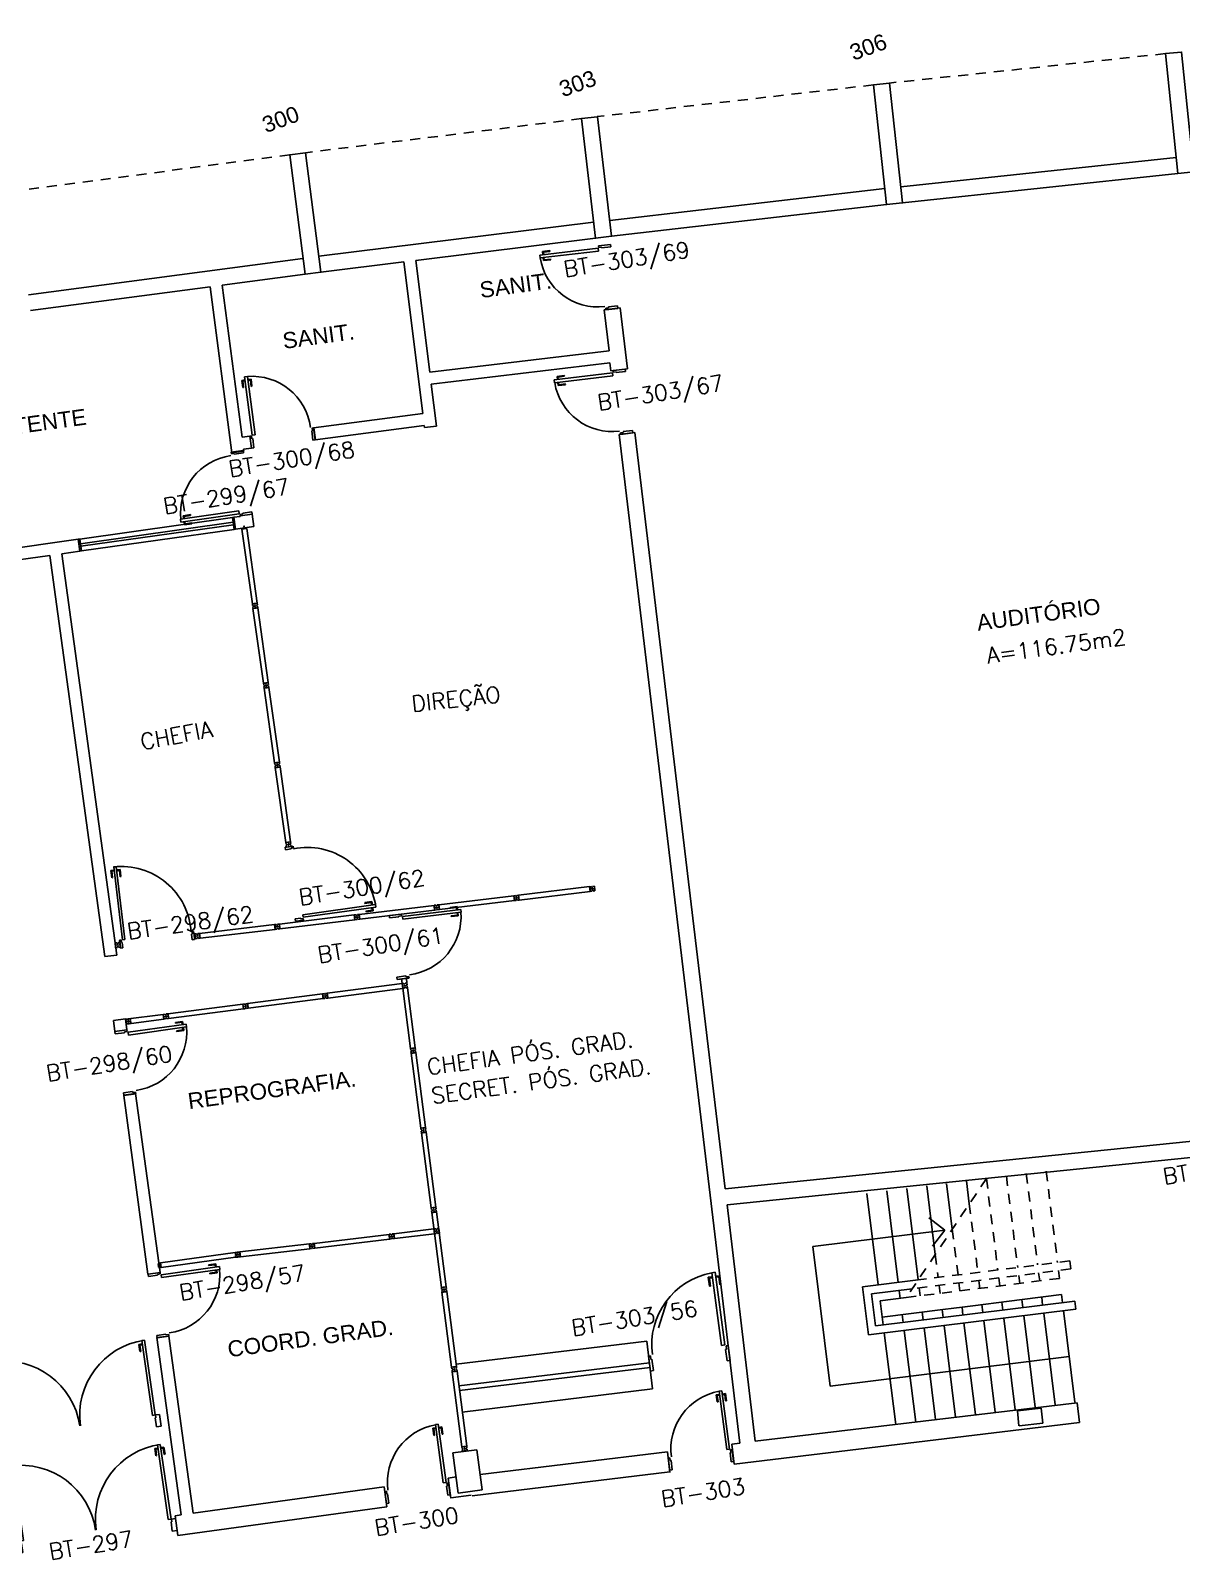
# Model space of a CAD drawing. Header units: millimetres. Extents: x 3089 to 3391, y 1087 to 1201.
# Drawn here: x 3182.5 to 3196.83, y 1171.34 to 1190.38 of the extents above; entities that cross this region are included whole.
import ezdxf
from ezdxf.enums import TextEntityAlignment as Align

# ---------------------------------------------------------------- set-up
doc = ezdxf.new("R2010")
doc.units = ezdxf.units.MM
doc.linetypes.add('HIDDEN2', pattern=[0.1875, 0.125, -0.0625])
for name, color, linetype in [('ALV', 2, 'Continuous'), ('DIV', 2, 'Continuous'), ('ESC', 1, 'Continuous'), ('ESQ', 1, 'Continuous'), ('ESTR', 3, 'Continuous'), ('JANELA', 1, 'Continuous'), ('NOPILAR', 2, 'Continuous'), ('PROJ', 1, 'HIDDEN2'), ('TEXTO', 2, 'Continuous'), ('TEXTO-ENDEREÇO', 2, 'Continuous'), ('USO1', 2, 'Continuous'), ('ÁREA', 2, 'Continuous')]:
    doc.layers.add(name, color=color, linetype=linetype)
doc.styles.add('1', font='romans.shx', dxfattribs={"height": 1.1})
doc.styles.get("Standard").update_dxf_attribs({"font": 'arial.ttf'})
doc.styles.add('UNB-100', font='simplex.shx', dxfattribs={"height": 0.2})
doc.styles.add('UNB-100-1', font='simplex.shx', dxfattribs={"height": 0.2})
doc.dimstyles.new('1-600', dxfattribs={"dimtxt": 1.1, "dimasz": 2.5, "dimexe": 2, "dimexo": 4, "dimgap": 0.2, "dimtad": 1, "dimdec": 0, "dimzin": 4, "dimdsep": 46, "dimlunit": 6, "dimtxsty": '1', "dimblk1": 'NONE', "dimblk2": 'NONE', "dimsah": 1, "dimcen": 0, "dimclrd": 2, "dimclre": 2, "dimclrt": 2, "dimadec": 0, "dimazin": 0, "dimtfac": 1, "dimtdec": 0, "dimtmove": 2, "dimatfit": 3, "dimldrblk": 'NONE', "dimfxl": 1, "dimtolj": 1, "dimtzin": 0, "dimarcsym": 0})

# ---------------------------------------------------------------- blocks, each defined once
blk = doc.blocks.new('PTDP-TTC')
at = {"color": 2}
for p, q in [((0.055, 1.015), (0.09, 1.015)), ((0.055, 0.075), (0.055, 1.015)), ((0.09, 0.075), (0.09, 1.015)), ((1.91, 0.075), (1.91, 1.015)), ((1.945, 1.015), (1.91, 1.015)), ((1.945, 0.075), (1.945, 1.015)), ((0.05, 0.075), (0, 0.075)), ((0, 0.075), (0, -0.075)), ((0.05, 0.04), (0.05, 0.075)), ((0.06, 0.04), (0.05, 0.04)), ((0.055, 0.075), (0.09, 0.075)), ((0.06, -0.075), (0.06, 0.04)), ((1.945, 0.075), (1.91, 0.075)), ((1.94, -0.075), (1.94, 0.04)), ((1.94, 0.04), (1.95, 0.04)), ((1.95, 0.04), (1.95, 0.075)), ((1.95, 0.075), (2, 0.075)), ((2, 0.075), (2, -0.075)), ((0, -0.075), (0.06, -0.075)), ((2, -0.075), (1.94, -0.075))]:
    blk.add_line(p, q, dxfattribs=at)
at = {"color": 1}
for centre, start, end in [((0.055, 0.075), 0, 90), ((1.945, 0.075), 90, 180)]:
    blk.add_arc(centre, 0.94, start, end, dxfattribs=at)
blk = doc.blocks.new('PD80-TTC')
at = {"color": 1}
for p, q in [((-0.777, 0.01), (-0.777, -0.03)), ((-0.777, 0.01), (-0.687, 0.01)), ((-0.687, 0), (-0.687, 0.01)), ((-0.777, -0.105), (-0.777, -0.065)), ((-0.777, -0.105), (-0.687, -0.105)), ((-0.767, 0), (-0.767, -0.03)), ((-0.767, 0), (-0.687, 0)), ((-0.767, -0.095), (-0.767, -0.065)), ((-0.767, -0.095), (-0.687, -0.095)), ((-0.687, -0.095), (-0.687, -0.105))]:
    blk.add_line(p, q, dxfattribs=at)
at = {"color": 2}
for p, q in [((-0.075, 0), (0.075, 0)), ((-0.075, 0), (-0.075, -0.02)), ((0.075, -0.03), (0.075, 0)), ((-0.817, -0.065), (-0.817, -0.03)), ((-0.085, -0.03), (-0.817, -0.03)), ((-0.085, -0.065), (-0.817, -0.065)), ((-0.085, -0.03), (-0.085, -0.065)), ((-0.075, -0.02), (-0.04, -0.02)), ((-0.04, -0.03), (-0.04, -0.02)), ((-0.04, -0.03), (0.075, -0.03)), ((-0.075, -0.781), (-0.04, -0.781)), ((-0.075, -0.801), (-0.075, -0.781)), ((-0.075, -0.801), (0.075, -0.801)), ((-0.075, -0.802), (0.075, -0.802)), ((-0.04, -0.771), (0.075, -0.771)), ((-0.04, -0.771), (-0.04, -0.781)), ((0.075, -0.771), (0.075, -0.801))]:
    blk.add_line(p, q, dxfattribs=at)
at = {"color": 1}
blk.add_arc((-0.085, -0.03), 0.731, 182.6571, 270, dxfattribs=at)
blk = doc.blocks.new('MTINI-TTC')
for p, q in [((-0.03, 0.008), (-0.03, 0.03)), ((0.03, 0.03), (-0.03, 0.03)), ((-0.03, 0.008), (-0.02, 0.008)), ((-0.009, 0.03), (-0.027, 0.03)), ((-0.02, 0.008), (-0.02, 0)), ((-0.001, 0), (-0.02, 0)), ((-0.006, 0.02), (-0.006, 0.03)), ((-0.006, 0.023), (-0.006, 0.027)), ((-0.006, 0.02), (0.006, 0.02)), ((0.005, 0.03), (-0.005, 0.03)), ((0.005, 0), (-0.005, 0)), ((0.004, 0.02), (-0.004, 0.02)), ((0.02, 0), (-0.001, 0)), ((0, -0.005), (0, 0.005)), ((0.006, 0.02), (0.006, 0.03)), ((0.006, 0.023), (0.006, 0.027)), ((0.009, 0.03), (0.027, 0.03)), ((0.03, 0.008), (0.02, 0.008)), ((0.02, 0), (0.02, 0.008)), ((0.03, 0.008), (0.03, 0.03))]:
    blk.add_line(p, q)
blk = doc.blocks.new('DIVMT-TTC')
for p, q in [((-0.03, 0.03), (-0.03, 0.006)), ((-0.008, 0.03), (-0.03, 0.03)), ((-0.0185, 0.006), (-0.03, 0.006)), ((-0.0185, -0.006), (-0.0185, 0.006)), ((-0.008, 0.03), (-0.008, 0.02)), ((-0.008, 0.02), (0.008, 0.02)), ((-0.0051, 0), (0.0051, 0)), ((0.0051, 0), (-0.0051, 0)), ((-0.0051, 0), (0.0051, 0)), ((0, -0.0051), (0, 0.0051)), ((0, 0.0051), (0, -0.0051)), ((0.008, 0.03), (0.008, 0.02)), ((0.008, 0.03), (0.03, 0.03)), ((0.0205, 0.006), (0.03, 0.006)), ((0.0205, -0.006), (0.0205, 0.006)), ((0.0205, 0.006), (0.0205, -0.006)), ((0.0205, 0.006), (0.03, 0.006)), ((0.97, 0.03), (0.03, 0.03)), ((0.03, 0.006), (0.03, 0.03)), ((0.03, -0.03), (0.03, 0.03)), ((0.03, -0.005), (0.03, 0.005)), ((0.97, -0.03), (0.97, 0.03)), ((0.97, 0.03), (0.97, 0.009)), ((0.97, 0.009), (0.97, 0.027)), ((0.9795, 0.006), (0.97, 0.006)), ((0.97, -0.005), (0.97, 0.005)), ((0.9795, 0.006), (0.9795, -0.006)), ((1.0051, 0), (0.9949, 0)), ((1, 0.0051), (1, -0.0051)), ((-0.0185, -0.006), (-0.03, -0.006)), ((-0.03, -0.03), (-0.03, -0.006)), ((-0.008, -0.03), (-0.03, -0.03)), ((-0.008, -0.03), (-0.008, -0.02)), ((-0.008, -0.02), (0.008, -0.02)), ((0.008, -0.03), (0.008, -0.02)), ((0.008, -0.03), (0.03, -0.03)), ((0.0205, -0.006), (0.03, -0.006)), ((0.0205, -0.006), (0.03, -0.006)), ((0.03, -0.006), (0.03, -0.03)), ((0.97, -0.03), (0.03, -0.03)), ((0.9795, -0.006), (0.97, -0.006)), ((0.97, -0.009), (0.97, -0.027))]:
    blk.add_line(p, q)
blk = doc.blocks.new('ESCB-TTC')
at = {"color": 1, "linetype": 'HIDDEN2'}
for p, q in [((3.14, 3.82), (3.433, 2.711)), ((2.415, 3.629), (1.624, 2.026)), ((2.415, 3.629), (2.708, 2.519)), ((2.657, 3.693), (2.95, 2.583)), ((2.898, 3.757), (3.191, 2.647)), ((2.246, 3.287), (2.466, 2.455)), ((2.078, 2.946), (2.225, 2.392)), ((3.581, 2.75), (1.741, 2.264)), ((3.606, 2.653), (3.581, 2.75)), ((3.484, 2.518), (1.624, 2.026)), ((3.606, 2.653), (1.683, 2.145)), ((1.91, 2.605), (1.983, 2.328)), ((2.975, 2.487), (3.001, 2.39)), ((3.217, 2.55), (3.243, 2.454)), ((3.459, 2.614), (3.484, 2.518)), ((2.811, 2.13), (2.837, 2.033))]:
    blk.add_line(p, q, dxfattribs=at)
at = {"color": 1}
for p, q in [((1.69, 3.437), (1.91, 2.605)), ((1.931, 3.501), (2.078, 2.946)), ((2.246, 3.287), (2.173, 3.565)), ((0.965, 3.245), (1.258, 2.136)), ((1.206, 3.309), (1.5, 2.2)), ((1.448, 3.373), (1.741, 2.264)), ((2.25, 2.295), (2.276, 2.198)), ((2.492, 2.359), (2.518, 2.262)), ((2.734, 2.423), (2.759, 2.326)), ((3.536, 2.321), (3.06, 2.195)), ((3.536, 2.321), (3.562, 2.225)), ((1.741, 2.264), (1.067, 2.085)), ((1.683, 2.145), (1.189, 2.014)), ((3.735, 2.167), (1.221, 1.503)), ((3.709, 2.264), (1.292, 1.625)), ((1.525, 2.103), (1.551, 2.006)), ((1.767, 2.167), (1.792, 2.07)), ((2.009, 2.231), (2.034, 2.134)), ((3.06, 2.195), (2.3, 1.994)), ((3.053, 2.193), (3.078, 2.097)), ((3.295, 2.257), (3.32, 2.161)), ((3.587, 2.128), (3.881, 1.016)), ((3.735, 2.167), (3.709, 2.264)), ((1.221, 1.503), (1.067, 2.085)), ((1.292, 1.625), (1.189, 2.014)), ((1.624, 2.026), (1.309, 1.943)), ((1.309, 1.943), (1.386, 1.65)), ((2.095, 1.94), (1.361, 1.746)), ((2.086, 1.938), (2.112, 1.841)), ((2.363, 2.011), (2.095, 1.94)), ((2.328, 2.002), (2.353, 1.905)), ((2.569, 2.066), (2.595, 1.969)), ((2.862, 1.936), (3.156, 0.824)), ((3.104, 2), (3.398, 0.888)), ((3.346, 2.064), (3.64, 0.952)), ((1.603, 1.81), (1.628, 1.714)), ((1.844, 1.874), (1.87, 1.778)), ((2.137, 1.745), (2.431, 0.633)), ((2.379, 1.809), (2.673, 0.697)), ((2.62, 1.873), (2.914, 0.76)), ((1.412, 1.553), (1.706, 0.441)), ((1.654, 1.617), (1.948, 0.505)), ((1.895, 1.681), (2.189, 0.569))]:
    blk.add_line(p, q, dxfattribs=at)
blk = doc.blocks.new('MTT-TTC')
for p, q in [((-0.008, 0.03), (-0.03, 0.03)), ((-0.03, 0.03), (-0.03, 0.006)), ((-0.0185, 0.006), (-0.03, 0.006)), ((-0.0185, -0.006), (-0.0185, 0.006)), ((-0.008, 0.03), (-0.008, 0.02)), ((-0.008, 0.02), (0.008, 0.02)), ((-0.0051, 0), (0.0051, 0)), ((0, -0.0051), (0, 0.0051)), ((0.008, 0.03), (0.03, 0.03)), ((0.008, 0.03), (0.008, 0.02)), ((0.0205, -0.006), (0.0205, 0.006)), ((0.0205, 0.006), (0.03, 0.006)), ((0.03, 0.006), (0.03, 0.03)), ((-0.03, -0.03), (-0.03, -0.006)), ((-0.0185, -0.006), (-0.03, -0.006)), ((-0.008, -0.03), (-0.03, -0.03)), ((-0.008, -0.02), (0.008, -0.02)), ((-0.008, -0.03), (-0.008, -0.02)), ((0.008, -0.03), (0.008, -0.02)), ((0.008, -0.03), (0.03, -0.03)), ((0.0205, -0.006), (0.03, -0.006)), ((0.03, -0.006), (0.03, -0.03))]:
    blk.add_line(p, q)
blk = doc.blocks.new('PE80-TTC')
at = {"color": 2}
for p, q in [((0.075, 0), (-0.075, 0)), ((-0.075, -0.03), (-0.075, 0)), ((0.075, 0), (0.075, -0.02)), ((0.04, -0.03), (-0.075, -0.03)), ((0.075, -0.02), (0.04, -0.02)), ((0.04, -0.03), (0.04, -0.02)), ((0.085, -0.03), (0.817, -0.03)), ((0.085, -0.03), (0.085, -0.065)), ((0.085, -0.065), (0.817, -0.065)), ((0.817, -0.065), (0.817, -0.03)), ((0.04, -0.771), (-0.075, -0.771)), ((-0.075, -0.771), (-0.075, -0.801)), ((0.075, -0.801), (-0.075, -0.801)), ((0.075, -0.802), (-0.075, -0.802)), ((0.04, -0.771), (0.04, -0.781)), ((0.075, -0.781), (0.04, -0.781)), ((0.075, -0.801), (0.075, -0.781))]:
    blk.add_line(p, q, dxfattribs=at)
at = {"color": 1}
for p, q in [((0.777, 0.01), (0.687, 0.01)), ((0.687, 0), (0.687, 0.01)), ((0.777, 0.01), (0.777, -0.03)), ((0.767, 0), (0.687, 0)), ((0.767, -0.095), (0.687, -0.095)), ((0.687, -0.095), (0.687, -0.105)), ((0.777, -0.105), (0.687, -0.105)), ((0.767, 0), (0.767, -0.03)), ((0.767, -0.095), (0.767, -0.065)), ((0.777, -0.105), (0.777, -0.065))]:
    blk.add_line(p, q, dxfattribs=at)
blk.add_arc((0.085, -0.03), 0.731, 270, 357.3429, dxfattribs=at)
blk = doc.blocks.new('*D155')
at = {"layer": 'DEFPOINTS', "color": 0, "transparency": 16777216}
for p in [(3203.502, 1197.258), (3237.025, 1192.318), (3237.037, 1190.818), (3138.947, 1180.172), (3139.301, 1178.715)]:
    blk.add_point(p, dxfattribs=at)
at = {"layer": 'USO1', "color": 2, "lineweight": -2, "transparency": 16777216}
for p, q in [((3236.991, 1196.318), (3236.954, 1200.819)), ((3138.004, 1184.059), (3136.942, 1188.434))]:
    blk.add_line(p, q, dxfattribs=at)
blk.add_arc((3240.589, 761.466), 437.367, 90.47397, 103.6447, dxfattribs=at)
at = {"layer": 'USO1', "color": 2, "transparency": 16777216, "insert": (3186.745, 1196.262), "char_height": 1.1, "attachment_point": 5, "rotation": 7.0593, "style": '1'}
blk.add_mtext('\\A1;Física', dxfattribs=at)
blk = doc.blocks.new('_NONE')
at = {"color": 0, "linetype": 'ByBlock'}
blk.add_circle((0, 0), 0.25, dxfattribs=at)
blk = doc.blocks.new('PDV2E-TTC')
at = {"layer": 'DIV'}
for p, q in [((0.065, 0.05), (0.065, 0.965)), ((0.095, 0.965), (0.065, 0.965)), ((0.095, 0.05), (0.095, 0.965)), ((0.049, 0.05), (0.029, 0.05)), ((0.029, 0.05), (0.029, 0.035)), ((0.029, 0.035), (0.029, -0.035)), ((0.049, 0.02), (0.049, 0.05)), ((0.049, 0.02), (0.059, 0.02)), ((0.059, -0.05), (0.059, 0.02)), ((0.065, 0.05), (0.095, 0.05)), ((0.928, -0.05), (0.928, 0.02)), ((0.938, 0.02), (0.928, 0.02)), ((0.938, 0.05), (0.958, 0.05)), ((0.938, 0.02), (0.938, 0.05)), ((0.958, 0.05), (0.958, 0.035)), ((0.958, 0.035), (0.958, -0.035)), ((0.029, -0.035), (0.029, -0.05)), ((0.029, -0.05), (0.059, -0.05)), ((0.958, -0.05), (0.928, -0.05)), ((0.958, -0.035), (0.958, -0.05))]:
    blk.add_line(p, q, dxfattribs=at)
at = {"layer": 'DIV', "color": 1}
for p, q in [((0.023, 0.925), (0.063, 0.925)), ((0.023, 0.925), (0.023, 0.835)), ((0.033, 0.835), (0.023, 0.835)), ((0.033, 0.915), (0.063, 0.915)), ((0.033, 0.915), (0.033, 0.835)), ((0.138, 0.925), (0.097, 0.925)), ((0.128, 0.915), (0.097, 0.915)), ((0.128, 0.915), (0.128, 0.835)), ((0.128, 0.835), (0.137, 0.835)), ((0.138, 0.925), (0.138, 0.835))]:
    blk.add_line(p, q, dxfattribs=at)
blk.add_arc((0.062, 0.1), 0.865, 356.6786, 90, dxfattribs=at)

msp = doc.modelspace()

# ---------------------------------------------------------------- linework, layer by layer
at = {"layer": 'ALV'}
for p, q in [((3193.34, 1188.431), (3196.768, 1188.797)), ((3193.361, 1188.232), (3196.79, 1188.598)), ((3189.714, 1188.014), (3193.139, 1188.409)), ((3189.737, 1187.816), (3193.162, 1188.21)), ((3186.091, 1187.567), (3189.513, 1187.99)), ((3187.298, 1187.514), (3189.538, 1187.792)), ((3182.473, 1187.088), (3185.891, 1187.541)), ((3184.886, 1187.206), (3185.918, 1187.343)), ((3186.116, 1187.368), (3187.149, 1187.496)), ((3187.386, 1185.609), (3187.149, 1187.496)), ((3187.472, 1186.123), (3187.298, 1187.514)), ((3182.499, 1186.89), (3184.737, 1187.186)), ((3185.008, 1185.119), (3184.737, 1187.186)), ((3185.134, 1185.314), (3184.886, 1187.206)), ((3189.843, 1186.924), (3189.645, 1186.9)), ((3189.706, 1186.39), (3189.645, 1186.9)), ((3189.933, 1186.167), (3189.843, 1186.924)), ((3187.472, 1186.123), (3189.706, 1186.39)), ((3187.491, 1185.974), (3189.713, 1186.24)), ((3187.556, 1185.453), (3187.491, 1185.974)), ((3187.386, 1185.609), (3186.025, 1185.431)), ((3187.404, 1185.46), (3186.045, 1185.282)), ((3187.407, 1185.434), (3187.404, 1185.46)), ((3187.407, 1185.434), (3187.556, 1185.453)), ((3185.232, 1185.327), (3185.134, 1185.314)), ((3185.252, 1185.178), (3185.232, 1185.327)), ((3186.025, 1185.431), (3186.045, 1185.282)), ((3189.831, 1185.347), (3190.028, 1185.371)), ((3191.335, 1172.788), (3189.831, 1185.347)), ((3191.151, 1175.953), (3190.028, 1185.371)), ((3185.153, 1185.139), (3185.005, 1185.118)), ((3185.252, 1185.178), (3185.153, 1185.165)), ((3185.156, 1185.139), (3185.153, 1185.165)), ((3185.111, 1184.328), (3185.033, 1184.317)), ((3185.033, 1184.317), (3185.054, 1184.169)), ((3185.111, 1184.328), (3185.111, 1184.334)), ((3185.112, 1184.334), (3185.261, 1184.354)), ((3185.279, 1184.201), (3185.259, 1184.354)), ((3185.279, 1184.201), (3185.054, 1184.169)), ((3183.093, 1184.043), (3181.366, 1183.8)), ((3183.113, 1183.895), (3183.093, 1184.043)), ((3182.74, 1183.842), (3181.388, 1183.651)), ((3183.423, 1178.846), (3182.74, 1183.842)), ((3183.113, 1183.895), (3182.888, 1183.863)), ((3183.572, 1178.866), (3182.888, 1183.863)), ((3183.423, 1178.846), (3183.572, 1178.866)), ((3183.532, 1178.052), (3183.681, 1178.072)), ((3183.551, 1177.913), (3183.532, 1178.052)), ((3183.7, 1177.933), (3183.681, 1178.072)), ((3183.7, 1177.933), (3183.551, 1177.913)), ((3183.659, 1177.121), (3183.808, 1177.141)), ((3183.662, 1177.119), (3183.962, 1174.894)), ((3184.112, 1174.914), (3183.808, 1177.141)), ((3191.151, 1175.953), (3197.136, 1176.565)), ((3191.175, 1175.754), (3197.156, 1176.366)), ((3191.526, 1172.811), (3191.175, 1175.754)), ((3184.112, 1174.914), (3183.963, 1174.894)), ((3184.072, 1174.102), (3184.22, 1174.122)), ((3184.374, 1171.895), (3184.072, 1174.102)), ((3184.523, 1171.915), (3184.22, 1174.122)), ((3187.8, 1173.771), (3190.175, 1174.058)), ((3190.247, 1173.463), (3190.175, 1174.058)), ((3187.835, 1173.504), (3190.208, 1173.79)), ((3187.842, 1173.444), (3190.215, 1173.731)), ((3187.877, 1173.176), (3190.247, 1173.463)), ((3195.535, 1173.289), (3191.526, 1172.811)), ((3195.564, 1173.047), (3195.535, 1173.289)), ((3191.265, 1172.528), (3195.564, 1173.047)), ((3191.235, 1172.776), (3191.335, 1172.788)), ((3191.265, 1172.528), (3191.235, 1172.776)), ((3188.098, 1172.397), (3190.431, 1172.679)), ((3190.462, 1172.424), (3190.431, 1172.679)), ((3187.702, 1172.354), (3187.8, 1172.368)), ((3187.702, 1172.354), (3187.735, 1172.104)), ((3187.998, 1172.133), (3190.461, 1172.431)), ((3184.523, 1171.915), (3186.903, 1172.244)), ((3186.902, 1172.245), (3186.935, 1171.996)), ((3187.734, 1172.106), (3187.987, 1172.141)), ((3184.334, 1171.637), (3186.935, 1171.996)), ((3184.3, 1171.884), (3184.374, 1171.895)), ((3184.3, 1171.884), (3184.334, 1171.637))]:
    msp.add_line(p, q, dxfattribs=at)
for points in [[(3189.727, 1186.142), (3189.713, 1186.24)], [(3189.727, 1186.142), (3189.933, 1186.167)]]:
    msp.add_lwpolyline(points, dxfattribs=at)
at = {"layer": 'DIV'}
for p, q in [((3188.541, 1179.606), (3188.519, 1179.604)), ((3188.519, 1179.604), (3188.522, 1179.58)), ((3188.533, 1179.581), (3188.522, 1179.58)), ((3188.535, 1179.569), (3188.523, 1179.568)), ((3188.526, 1179.544), (3188.523, 1179.568)), ((3188.548, 1179.547), (3188.526, 1179.544)), ((3188.535, 1179.569), (3188.533, 1179.581)), ((3188.541, 1179.606), (3188.542, 1179.596)), ((3188.542, 1179.596), (3188.558, 1179.598)), ((3188.547, 1179.577), (3188.557, 1179.578)), ((3188.557, 1179.578), (3188.547, 1179.577)), ((3188.547, 1179.577), (3188.557, 1179.578)), ((3188.547, 1179.557), (3188.563, 1179.559)), ((3188.548, 1179.547), (3188.547, 1179.557)), ((3188.552, 1179.583), (3188.553, 1179.572)), ((3188.553, 1179.572), (3188.552, 1179.583)), ((3188.557, 1179.608), (3188.578, 1179.611)), ((3188.557, 1179.608), (3188.558, 1179.598)), ((3188.564, 1179.549), (3188.563, 1179.559)), ((3188.564, 1179.549), (3188.586, 1179.551)), ((3188.572, 1179.586), (3188.581, 1179.587)), ((3188.572, 1179.586), (3188.581, 1179.587)), ((3188.572, 1179.586), (3188.573, 1179.574)), ((3188.573, 1179.574), (3188.572, 1179.586)), ((3188.573, 1179.574), (3188.583, 1179.575)), ((3188.573, 1179.574), (3188.583, 1179.575)), ((3189.463, 1179.718), (3188.578, 1179.611)), ((3188.586, 1179.551), (3188.578, 1179.611)), ((3188.581, 1179.587), (3188.578, 1179.611)), ((3188.583, 1179.576), (3188.581, 1179.586)), ((3188.583, 1179.575), (3188.586, 1179.551)), ((3189.47, 1179.658), (3188.586, 1179.551)), ((3189.484, 1179.719), (3189.463, 1179.717)), ((3189.463, 1179.718), (3189.465, 1179.697)), ((3189.47, 1179.658), (3189.463, 1179.718)), ((3189.463, 1179.717), (3189.466, 1179.693)), ((3189.465, 1179.697), (3189.463, 1179.715)), ((3189.475, 1179.695), (3189.465, 1179.694)), ((3189.477, 1179.694), (3189.466, 1179.693)), ((3189.467, 1179.683), (3189.466, 1179.693)), ((3189.476, 1179.683), (3189.467, 1179.682)), ((3189.478, 1179.682), (3189.467, 1179.681)), ((3189.47, 1179.657), (3189.467, 1179.681)), ((3189.467, 1179.679), (3189.469, 1179.661)), ((3189.492, 1179.66), (3189.47, 1179.657)), ((3189.475, 1179.695), (3189.476, 1179.683)), ((3189.478, 1179.682), (3189.477, 1179.694)), ((3189.484, 1179.719), (3189.486, 1179.709)), ((3189.486, 1179.709), (3189.502, 1179.711)), ((3189.49, 1179.67), (3189.506, 1179.672)), ((3189.492, 1179.66), (3189.49, 1179.67)), ((3189.501, 1179.692), (3189.491, 1179.691)), ((3189.491, 1179.69), (3189.501, 1179.691)), ((3189.501, 1179.691), (3189.491, 1179.69)), ((3189.491, 1179.69), (3189.501, 1179.691)), ((3189.495, 1179.697), (3189.497, 1179.686)), ((3189.495, 1179.696), (3189.497, 1179.685)), ((3189.497, 1179.685), (3189.495, 1179.696)), ((3189.5, 1179.721), (3189.522, 1179.724)), ((3189.5, 1179.721), (3189.502, 1179.711)), ((3189.508, 1179.662), (3189.506, 1179.672)), ((3189.508, 1179.662), (3189.529, 1179.664)), ((3189.516, 1179.699), (3189.525, 1179.7)), ((3189.516, 1179.699), (3189.525, 1179.7)), ((3189.516, 1179.699), (3189.517, 1179.687)), ((3189.517, 1179.687), (3189.516, 1179.699)), ((3189.517, 1179.687), (3189.527, 1179.688)), ((3189.517, 1179.687), (3189.527, 1179.688)), ((3189.529, 1179.664), (3189.522, 1179.724)), ((3189.525, 1179.7), (3189.522, 1179.724)), ((3189.526, 1179.689), (3189.525, 1179.699)), ((3189.527, 1179.688), (3189.529, 1179.664)), ((3187.127, 1178.511), (3187.12, 1178.568)), ((3187.135, 1178.452), (3187.232, 1177.702)), ((3187.187, 1178.519), (3187.18, 1178.575)), ((3187.194, 1178.459), (3187.291, 1177.71)), ((3183.681, 1178.066), (3184.152, 1178.127)), ((3183.69, 1178.007), (3184.16, 1178.067)), ((3184.174, 1178.13), (3184.152, 1178.127)), ((3184.155, 1178.103), (3184.152, 1178.127)), ((3184.16, 1178.067), (3184.152, 1178.127)), ((3184.165, 1178.104), (3184.155, 1178.103)), ((3184.165, 1178.104), (3184.155, 1178.103)), ((3184.157, 1178.092), (3184.155, 1178.102)), ((3184.166, 1178.092), (3184.157, 1178.091)), ((3184.166, 1178.092), (3184.157, 1178.091)), ((3184.157, 1178.091), (3184.16, 1178.067)), ((3184.182, 1178.07), (3184.16, 1178.067)), ((3184.166, 1178.092), (3184.165, 1178.104)), ((3184.165, 1178.104), (3184.166, 1178.092)), ((3184.174, 1178.13), (3184.175, 1178.12)), ((3184.191, 1178.122), (3184.175, 1178.12)), ((3184.196, 1178.082), (3184.18, 1178.08)), ((3184.182, 1178.07), (3184.18, 1178.08)), ((3184.191, 1178.102), (3184.181, 1178.1)), ((3184.181, 1178.1), (3184.191, 1178.102)), ((3184.191, 1178.102), (3184.181, 1178.1)), ((3184.186, 1178.096), (3184.185, 1178.106)), ((3184.185, 1178.106), (3184.186, 1178.096)), ((3184.19, 1178.132), (3184.212, 1178.135)), ((3184.19, 1178.132), (3184.191, 1178.122)), ((3184.197, 1178.072), (3184.196, 1178.082)), ((3184.197, 1178.072), (3184.219, 1178.075)), ((3184.203, 1178.109), (3184.215, 1178.111)), ((3184.205, 1178.097), (3184.203, 1178.109)), ((3184.205, 1178.097), (3184.216, 1178.099)), ((3184.212, 1178.135), (3184.215, 1178.111)), ((3184.219, 1178.075), (3184.216, 1178.099)), ((3187.232, 1177.702), (3187.291, 1177.71)), ((3187.256, 1177.705), (3187.232, 1177.702)), ((3187.235, 1177.68), (3187.232, 1177.702)), ((3187.235, 1177.68), (3187.245, 1177.682)), ((3187.237, 1177.665), (3187.247, 1177.666)), ((3187.237, 1177.665), (3187.239, 1177.643)), ((3187.239, 1177.643), (3187.263, 1177.646)), ((3187.247, 1177.666), (3187.245, 1177.682)), ((3187.257, 1177.696), (3187.256, 1177.705)), ((3187.257, 1177.696), (3187.256, 1177.705)), ((3187.257, 1177.705), (3187.267, 1177.707)), ((3187.257, 1177.696), (3187.269, 1177.697)), ((3187.269, 1177.697), (3187.257, 1177.696)), ((3187.26, 1177.676), (3187.27, 1177.677)), ((3187.27, 1177.677), (3187.26, 1177.676)), ((3187.262, 1177.657), (3187.274, 1177.659)), ((3187.262, 1177.657), (3187.263, 1177.646)), ((3187.266, 1177.671), (3187.265, 1177.681)), ((3187.265, 1177.681), (3187.266, 1177.671)), ((3187.266, 1177.671), (3187.265, 1177.681)), ((3187.268, 1177.707), (3187.291, 1177.71)), ((3187.269, 1177.697), (3187.268, 1177.707)), ((3187.269, 1177.697), (3187.268, 1177.707)), ((3187.274, 1177.659), (3187.275, 1177.647)), ((3187.299, 1177.65), (3187.275, 1177.647)), ((3187.294, 1177.688), (3187.284, 1177.687)), ((3187.286, 1177.671), (3187.284, 1177.687)), ((3187.296, 1177.672), (3187.286, 1177.671)), ((3187.294, 1177.688), (3187.291, 1177.71)), ((3187.296, 1177.672), (3187.299, 1177.65)), ((3186.988, 1175.391), (3186.966, 1175.389)), ((3186.966, 1175.389), (3186.969, 1175.365)), ((3186.98, 1175.366), (3186.969, 1175.365)), ((3186.982, 1175.354), (3186.97, 1175.353)), ((3186.973, 1175.329), (3186.97, 1175.353)), ((3186.982, 1175.354), (3186.98, 1175.366)), ((3186.988, 1175.391), (3186.989, 1175.381)), ((3186.989, 1175.381), (3187.005, 1175.383)), ((3186.994, 1175.362), (3187.004, 1175.363)), ((3187.004, 1175.363), (3186.994, 1175.362)), ((3186.994, 1175.362), (3187.004, 1175.363)), ((3186.999, 1175.368), (3187, 1175.357)), ((3187, 1175.357), (3186.999, 1175.368)), ((3187.004, 1175.393), (3187.025, 1175.396)), ((3187.004, 1175.393), (3187.005, 1175.383)), ((3187.019, 1175.371), (3187.028, 1175.372)), ((3187.019, 1175.371), (3187.028, 1175.372)), ((3187.019, 1175.371), (3187.02, 1175.359)), ((3187.02, 1175.359), (3187.019, 1175.371)), ((3187.02, 1175.359), (3187.03, 1175.36)), ((3187.02, 1175.359), (3187.03, 1175.36)), ((3187.524, 1175.455), (3187.025, 1175.396)), ((3187.033, 1175.336), (3187.025, 1175.396)), ((3187.028, 1175.372), (3187.025, 1175.396)), ((3187.03, 1175.361), (3187.028, 1175.371)), ((3187.03, 1175.36), (3187.033, 1175.336)), ((3187.532, 1175.395), (3187.033, 1175.336)), ((3187.546, 1175.458), (3187.524, 1175.455)), ((3187.532, 1175.396), (3187.524, 1175.455)), ((3187.524, 1175.455), (3187.527, 1175.431)), ((3187.524, 1175.455), (3187.527, 1175.434)), ((3187.527, 1175.434), (3187.525, 1175.452)), ((3187.539, 1175.433), (3187.527, 1175.431)), ((3187.537, 1175.432), (3187.527, 1175.431)), ((3187.529, 1175.42), (3187.527, 1175.43)), ((3187.54, 1175.421), (3187.529, 1175.419)), ((3187.538, 1175.421), (3187.529, 1175.419)), ((3187.532, 1175.396), (3187.529, 1175.419)), ((3187.529, 1175.416), (3187.531, 1175.399)), ((3187.553, 1175.398), (3187.532, 1175.396)), ((3187.537, 1175.432), (3187.538, 1175.421)), ((3187.54, 1175.421), (3187.539, 1175.433)), ((3187.546, 1175.458), (3187.548, 1175.448)), ((3187.548, 1175.448), (3187.563, 1175.45)), ((3187.552, 1175.408), (3187.568, 1175.41)), ((3187.553, 1175.398), (3187.552, 1175.408)), ((3187.553, 1175.428), (3187.563, 1175.43)), ((3187.563, 1175.43), (3187.553, 1175.428)), ((3187.553, 1175.428), (3187.563, 1175.43)), ((3187.563, 1175.43), (3187.553, 1175.428)), ((3187.557, 1175.434), (3187.558, 1175.424)), ((3187.558, 1175.424), (3187.557, 1175.434)), ((3187.557, 1175.434), (3187.558, 1175.424)), ((3187.562, 1175.46), (3187.584, 1175.462)), ((3187.562, 1175.46), (3187.563, 1175.45)), ((3187.569, 1175.4), (3187.568, 1175.41)), ((3187.569, 1175.4), (3187.591, 1175.403)), ((3187.577, 1175.437), (3187.587, 1175.438)), ((3187.577, 1175.437), (3187.587, 1175.438)), ((3187.577, 1175.437), (3187.579, 1175.425)), ((3187.579, 1175.425), (3187.577, 1175.437)), ((3187.579, 1175.425), (3187.588, 1175.427)), ((3187.579, 1175.425), (3187.588, 1175.427)), ((3187.591, 1175.403), (3187.584, 1175.462)), ((3187.587, 1175.438), (3187.584, 1175.462)), ((3187.588, 1175.428), (3187.587, 1175.437)), ((3187.588, 1175.427), (3187.591, 1175.403)), ((3185.047, 1175.161), (3184.116, 1175.035)), ((3185.047, 1175.161), (3185.107, 1175.169)), ((3185.071, 1175.164), (3185.047, 1175.161)), ((3185.069, 1175.164), (3185.047, 1175.162)), ((3185.047, 1175.162), (3185.05, 1175.138)), ((3185.05, 1175.14), (3185.047, 1175.161)), ((3185.069, 1175.164), (3185.07, 1175.154)), ((3185.072, 1175.155), (3185.071, 1175.164)), ((3185.072, 1175.155), (3185.071, 1175.164)), ((3185.072, 1175.165), (3185.082, 1175.166)), ((3185.083, 1175.166), (3185.107, 1175.169)), ((3185.084, 1175.157), (3185.083, 1175.166)), ((3185.084, 1175.157), (3185.083, 1175.166)), ((3185.085, 1175.166), (3185.107, 1175.169)), ((3185.085, 1175.166), (3185.086, 1175.156)), ((3185.972, 1175.269), (3185.107, 1175.169)), ((3185.109, 1175.147), (3185.107, 1175.169)), ((3185.114, 1175.109), (3185.107, 1175.169)), ((3185.11, 1175.145), (3185.107, 1175.169)), ((3185.979, 1175.209), (3185.114, 1175.109)), ((3185.972, 1175.269), (3185.974, 1175.248)), ((3185.979, 1175.209), (3185.972, 1175.269)), ((3185.974, 1175.248), (3185.972, 1175.266)), ((3185.984, 1175.246), (3185.975, 1175.245)), ((3185.976, 1175.234), (3185.975, 1175.244)), ((3185.986, 1175.234), (3185.976, 1175.233)), ((3185.976, 1175.23), (3185.979, 1175.212)), ((3185.984, 1175.246), (3185.986, 1175.234)), ((3186.01, 1175.243), (3186, 1175.242)), ((3186.005, 1175.247), (3186.006, 1175.237)), ((3186.995, 1175.332), (3186.973, 1175.329)), ((3186.994, 1175.342), (3187.01, 1175.344)), ((3186.995, 1175.332), (3186.994, 1175.342)), ((3187.011, 1175.334), (3187.01, 1175.344)), ((3187.011, 1175.334), (3187.033, 1175.336)), ((3185.054, 1175.102), (3184.126, 1174.975)), ((3185.05, 1175.14), (3185.06, 1175.141)), ((3185.062, 1175.139), (3185.05, 1175.138)), ((3185.063, 1175.127), (3185.052, 1175.126)), ((3185.054, 1175.102), (3185.052, 1175.126)), ((3185.052, 1175.124), (3185.062, 1175.125)), ((3185.052, 1175.124), (3185.055, 1175.102)), ((3185.076, 1175.105), (3185.054, 1175.102)), ((3185.055, 1175.102), (3185.079, 1175.105)), ((3185.062, 1175.125), (3185.06, 1175.141)), ((3185.063, 1175.127), (3185.062, 1175.139)), ((3185.07, 1175.154), (3185.086, 1175.156)), ((3185.084, 1175.157), (3185.072, 1175.155)), ((3185.072, 1175.155), (3185.084, 1175.157)), ((3185.075, 1175.115), (3185.091, 1175.117)), ((3185.076, 1175.105), (3185.075, 1175.115)), ((3185.086, 1175.136), (3185.076, 1175.135)), ((3185.076, 1175.135), (3185.086, 1175.136)), ((3185.076, 1175.135), (3185.086, 1175.136)), ((3185.086, 1175.136), (3185.076, 1175.135)), ((3185.076, 1175.135), (3185.086, 1175.136)), ((3185.077, 1175.116), (3185.089, 1175.118)), ((3185.077, 1175.116), (3185.079, 1175.105)), ((3185.081, 1175.13), (3185.08, 1175.141)), ((3185.08, 1175.141), (3185.081, 1175.13)), ((3185.081, 1175.13), (3185.08, 1175.141)), ((3185.08, 1175.141), (3185.081, 1175.13)), ((3185.081, 1175.13), (3185.08, 1175.141)), ((3185.089, 1175.118), (3185.09, 1175.106)), ((3185.114, 1175.11), (3185.09, 1175.106)), ((3185.092, 1175.107), (3185.091, 1175.117)), ((3185.092, 1175.107), (3185.114, 1175.109)), ((3185.109, 1175.147), (3185.099, 1175.146)), ((3185.102, 1175.13), (3185.099, 1175.146)), ((3185.1, 1175.144), (3185.11, 1175.145)), ((3185.1, 1175.144), (3185.11, 1175.145)), ((3185.1, 1175.144), (3185.102, 1175.132)), ((3185.102, 1175.132), (3185.1, 1175.144)), ((3185.102, 1175.132), (3185.111, 1175.133)), ((3185.102, 1175.132), (3185.111, 1175.133)), ((3185.111, 1175.131), (3185.102, 1175.13)), ((3185.111, 1175.134), (3185.11, 1175.144)), ((3185.111, 1175.133), (3185.114, 1175.109)), ((3185.111, 1175.131), (3185.114, 1175.11))]:
    msp.add_line(p, q, dxfattribs=at)
at = {"layer": 'ESC'}
for p, q in [((3193.888, 1175.44), (3193.69, 1175.594)), ((3193.888, 1175.44), (3192.244, 1175.235)), ((3193.887, 1175.44), (3193.734, 1175.243)), ((3192.244, 1175.235), (3192.46, 1173.498)), ((3195.437, 1173.869), (3192.46, 1173.498))]:
    msp.add_line(p, q, dxfattribs=at)
at = {"layer": 'ESQ'}
for p, q in [((3183.849, 1174.018), (3183.889, 1174.024)), ((3183.849, 1174.018), (3183.862, 1173.929)), ((3183.861, 1174.01), (3183.89, 1174.014)), ((3183.861, 1174.01), (3183.872, 1173.931)), ((3183.872, 1173.931), (3183.863, 1173.929)), ((3184.047, 1172.721), (3184.086, 1172.727)), ((3184.047, 1172.721), (3184.06, 1172.632)), ((3184.058, 1172.713), (3184.088, 1172.717)), ((3184.058, 1172.713), (3184.07, 1172.634)), ((3184.16, 1172.738), (3184.121, 1172.732)), ((3184.152, 1172.727), (3184.122, 1172.723)), ((3184.152, 1172.727), (3184.164, 1172.648)), ((3184.16, 1172.738), (3184.174, 1172.649)), ((3184.07, 1172.634), (3184.06, 1172.632)), ((3184.164, 1172.648), (3184.173, 1172.649))]:
    msp.add_line(p, q, dxfattribs=at)
at = {"layer": 'ESTR'}
for p, q in [((3194.791, 1173.189), (3195.089, 1173.222)), ((3194.791, 1173.189), (3194.811, 1173.005)), ((3195.109, 1173.038), (3195.089, 1173.222)), ((3195.109, 1173.038), (3194.812, 1173.005)), ((3187.761, 1172.669), (3188.059, 1172.707)), ((3188.123, 1172.205), (3188.059, 1172.707)), ((3187.761, 1172.669), (3187.825, 1172.167)), ((3188.123, 1172.205), (3187.826, 1172.167))]:
    msp.add_line(p, q, dxfattribs=at)
for points in [[(3196.79, 1188.598), (3196.989, 1188.618), (3196.836, 1190.11), (3196.637, 1190.09), (3196.79, 1188.598), (3196.637, 1190.09), (3196.836, 1190.11)], [(3193.162, 1188.21), (3193.361, 1188.232), (3193.196, 1189.723), (3192.997, 1189.701), (3193.162, 1188.21), (3192.997, 1189.701), (3193.196, 1189.723)], [(3189.538, 1187.792), (3189.737, 1187.816), (3189.559, 1189.305), (3189.36, 1189.281), (3189.538, 1187.792), (3189.36, 1189.281), (3189.559, 1189.305)], [(3185.918, 1187.343), (3186.116, 1187.368), (3185.925, 1188.856), (3185.727, 1188.831), (3185.918, 1187.343), (3185.727, 1188.831), (3185.925, 1188.856)]]:
    msp.add_lwpolyline(points, dxfattribs=at)
at = {"layer": 'JANELA'}
for p, q in [((3183.112, 1184.046), (3185.013, 1184.315)), ((3183.133, 1183.898), (3185.034, 1184.166))]:
    msp.add_line(p, q, dxfattribs=at)
at = {"layer": 'JANELA', "color": 3}
for p, q in [((3185.013, 1184.315), (3185.033, 1184.317)), ((3185.034, 1184.166), (3185.013, 1184.315)), ((3183.121, 1183.987), (3185.022, 1184.255)), ((3183.125, 1183.957), (3185.026, 1184.225)), ((3185.054, 1184.169), (3185.034, 1184.166)), ((3183.112, 1184.046), (3183.093, 1184.043)), ((3183.133, 1183.898), (3183.112, 1184.046)), ((3183.113, 1183.895), (3183.133, 1183.898))]:
    msp.add_line(p, q, dxfattribs=at)
at = {"layer": 'PROJ', "color": 1}
for p, q in [((3196.637, 1190.09), (3193.195, 1189.724)), ((3192.997, 1189.701), (3189.558, 1189.306)), ((3189.36, 1189.281), (3185.925, 1188.857)), ((3185.727, 1188.831), (3182.296, 1188.377))]:
    msp.add_line(p, q, dxfattribs=at)

# ---------------------------------------------------------------- block references
at = {"layer": 'DIV'}
for name, p, rotation in [('DIVMT-TTC', (3185.296, 1183.214), 97.96378383935534), ('DIVMT-TTC', (3185.434, 1182.224), 97.96378383935534), ('DIVMT-TTC', (3185.573, 1181.233), 97.96378383935534), ('DIVMT-TTC', (3185.712, 1180.243), 97.96378383935534), ('PDV2E-TTC', (3183.585, 1178.997), 6.72054519808619), ('DIVMT-TTC', (3187.559, 1179.459), 6.854239575836982), ('DIVMT-TTC', (3185.572, 1179.219), 6.899153074810973), ('DIVMT-TTC', (3186.566, 1179.339), 6.855437423185224), ('DIVMT-TTC', (3184.579, 1179.103), 6.667801150081678), ('MTT-TTC', (3183.585, 1178.991), 6.667801150081678), ('MTT-TTC', (3183.716, 1178.04), 6.667801150081678), ('DIVMT-TTC', (3186.005, 1175.242), 6.899153074810973), ('MTINI-TTC', (3184.091, 1175), 279.2228352738225)]:
    msp.add_blockref(name, p, dxfattribs=dict(at, rotation=rotation))
at = {"layer": 'DIV', "xscale": -1}
for name, p, rotation in [('PDV2E-TTC', (3185.854, 1179.266), 277.9637838394287), ('DIVMT-TTC', (3187.161, 1178.485), 7.36072466136493), ('DIVMT-TTC', (3185.177, 1178.229), 7.36072466136493), ('DIVMT-TTC', (3186.169, 1178.357), 7.36072466136493), ('DIVMT-TTC', (3187.394, 1176.685), 277.3607246613646), ('DIVMT-TTC', (3187.522, 1175.693), 277.3607246613646), ('DIVMT-TTC', (3187.65, 1174.701), 277.3607246613646), ('DIVMT-TTC', (3187.778, 1173.709), 277.3607246613646), ('DIVMT-TTC', (3187.906, 1172.718), 277.3607246613646)]:
    msp.add_blockref(name, p, dxfattribs=dict(at, rotation=rotation))
at = {"layer": 'DIV', "xscale": 0.001388560207209088, "yscale": 0.005150263644676036, "zscale": 0.001388560207209088, "rotation": 359.9861678999885}
msp.add_blockref('DIVMT-TTC', (3186.565, 1179.34), dxfattribs=at)
at = {"layer": 'ESC', "rotation": 352.3008384851265}
msp.add_blockref('ESCB-TTC', (3191.526, 1172.811), dxfattribs=at)
at = {"layer": 'ESQ'}
for name, p, rotation in [('PD80-TTC', (3189.649, 1187.706), 6.598118527020284), ('PE80-TTC', (3185.242, 1185.253), 97.44715444089914), ('PTDP-TTC', (3182.137, 1172.788), 8.177059231662833), ('PTDP-TTC', (3182.334, 1171.491), 8.177059231662833)]:
    msp.add_blockref(name, p, dxfattribs=dict(at, rotation=rotation))
at = {"layer": 'ESQ', "xscale": -1}
for name, p, rotation in [('PE80-TTC', (3189.83, 1186.154), 6.839626659829428), ('PD80-TTC', (3185.186, 1184.344), 188.2129928004935), ('PD80-TTC', (3187.043, 1179.367), 6.855437423176864), ('PD80-TTC', (3183.625, 1177.923), 7.937074038104566), ('PD80-TTC', (3184.038, 1174.904), 7.937074038104566), ('PE80-TTC', (3191.247, 1172.634), 277.5969479082356), ('PE80-TTC', (3187.716, 1172.218), 277.5969479082356)]:
    msp.add_blockref(name, p, dxfattribs=dict(at, rotation=rotation))
at = {"layer": 'ESQ', "xscale": -1.24691033792812, "yscale": 1.24691033792812, "zscale": 1.24691033792812, "rotation": 277.5969479082356}
msp.add_blockref('PE80-TTC', (3191.199, 1173.911), dxfattribs=at)

# ---------------------------------------------------------------- texts
at = {"layer": 'NOPILAR'}
for s, p in [('306', (3192.748, 1190)), ('306', (3192.748, 1190)), ('303', (3189.128, 1189.545)), ('303', (3189.128, 1189.545)), ('300', (3185.429, 1189.099)), ('300', (3185.429, 1189.099))]:
    msp.add_text(s, height=0.2, rotation=19.9862, dxfattribs=at).set_placement(p)
at = {"layer": 'TEXTO'}
for s, p in [('SANIT.', (3188.108, 1187.046)), ('SANIT.', (3185.653, 1186.413)), ('ASSISTENTE', (3181.483, 1185.237)), ('AUDITÓRIO', (3194.3, 1182.904)), ('REPROGRAFIA.', (3184.473, 1176.947)), ('COORD. GRAD.', (3184.968, 1173.857))]:
    msp.add_text(s, height=0.2, rotation=7.7813, dxfattribs=at).set_placement(p)
at = {"layer": 'TEXTO', "style": 'UNB-100'}
for s, rotation, p in [('DIREÇÃO', 6.3143, (3187.255, 1181.893)), ('CHEFIA', 10.6286, (3183.888, 1181.419)), ('CHEFIA PÓS. GRAD.', 7.7813, (3187.452, 1177.371)), ('SECRET. PÓS. GRAD.', 7.7813, (3187.506, 1177.013))]:
    msp.add_text(s, height=0.2, rotation=rotation, dxfattribs=at).set_placement(p)
at = {"layer": 'TEXTO-ENDEREÇO', "style": 'UNB-100-1'}
for s, rotation, p in [('BT-303/69', 9.1343, (3189.158, 1187.304)), ('BT-303/67', 9.1343, (3189.578, 1185.644)), ('BT-300/68', 9.1343, (3184.985, 1184.817)), ('BT-299/67', 9.1343, (3184.17, 1184.353)), ('BT-300/62', 9.1343, (3185.858, 1179.483)), ('BT-298/62', 8.0063, (3183.718, 1179.06)), ('BT-300/61', 9.1343, (3186.094, 1178.765)), ('BT-298/60', 9.1343, (3182.712, 1177.291)), ('BT-309/57', 9.1343, (3196.622, 1176.007)), ('BT-298/57', 9.1343, (3184.37, 1174.562)), ('BT-303/56', 9.1343, (3189.254, 1174.121)), ('BT-303', 9.1343, (3190.371, 1171.991)), ('BT-300', 9.1343, (3186.804, 1171.631)), ('BT-297', 9.1343, (3182.746, 1171.335))]:
    msp.add_text(s, height=0.2, rotation=rotation, dxfattribs=at).set_placement(p)
at = {"layer": 'ÁREA', "style": 'UNB-100'}
msp.add_text('A=116.75m2', height=0.2, rotation=7.7983, dxfattribs=at).set_placement((3195.288, 1182.614), align=Align.CENTER)

# ---------------------------------------------------------------- dimensions: what is measured, and where the dimension line sits
at = {"layer": 'USO1'}
dim = msp.add_angular_dim_2l(base=(3203.502, 1197.258), line1=((3138.947, 1180.172), (3139.301, 1178.715)), line2=((3237.037, 1190.818), (3237.025, 1192.318)), text='Física', dimstyle='1-600', override={"dimazin": 1}, dxfattribs=at)
dim.commit()
dim.dimension.update_dxf_attribs({"geometry": '*D155', "text_midpoint": (3186.745, 1196.262)})

doc.saveas('drawing.dxf')
